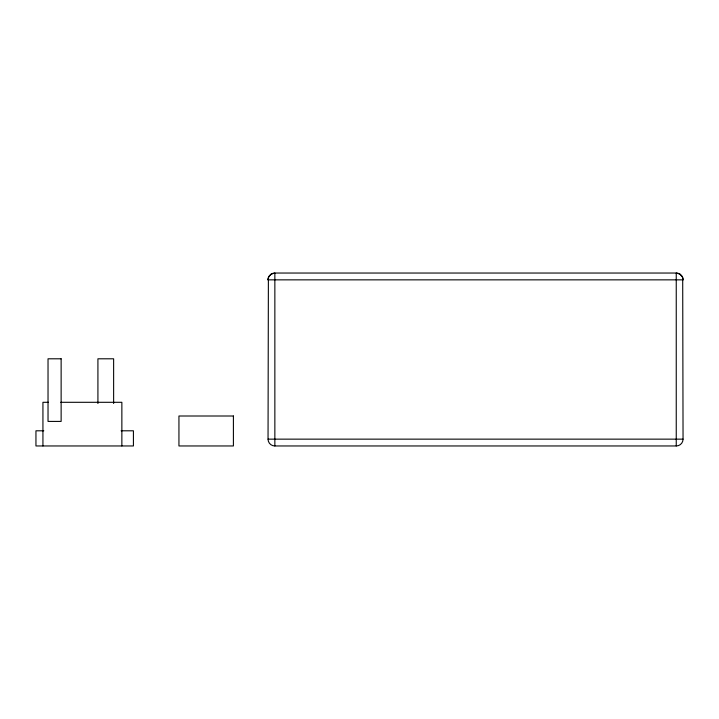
<?xml version="1.0" encoding="UTF-8"?>
<svg xmlns="http://www.w3.org/2000/svg" width="719" height="719" viewBox="0 0 719 719"><rect width="100%" height="100%" fill="white"/><g stroke="black" fill="none" stroke-linecap="round" stroke-linejoin="round"><path stroke-width="1.08" d="M682.708 278.541L683.05 279.853L268.043 279.853L268.385 277.651A5.653 4.835 0.6 0 1 268.807 276.725L271.306 274.038L274.856 273.04L676.381 273.04L679.797 274.038L682.304 276.716A5.653 4.835 -0.6 0 1 682.699 277.651L683.05 439.147A6.804 6.804 0 0 1 676.246 445.96L274.856 445.96A6.804 6.804 0 0 1 268.043 439.147L268.385 278.541A5.653 2.885 -2 0 1 268.618 278.235M48.515 402.298L42.933 402.298L42.933 445.96M60.764 402.298L121.862 402.298L121.862 445.96M43.796 430.798L35.95 430.798L35.95 445.96L133.419 445.96L133.419 430.798L121.098 430.798M268.043 439.147L683.05 439.147M676.246 445.96L676.246 273.04A6.804 6.804 0 0 1 683.05 279.853M274.856 445.96L274.856 273.04A6.804 6.804 0 0 0 268.043 279.853M113.629 403.53L113.629 358.799L97.919 358.799L97.919 403.53M61.133 358.799L48.029 358.799L48.029 421.415L61.133 421.415L61.133 358.799M233.405 416.004L178.941 416.004L178.941 445.96L233.405 445.96L233.405 416.004"/></g></svg>
